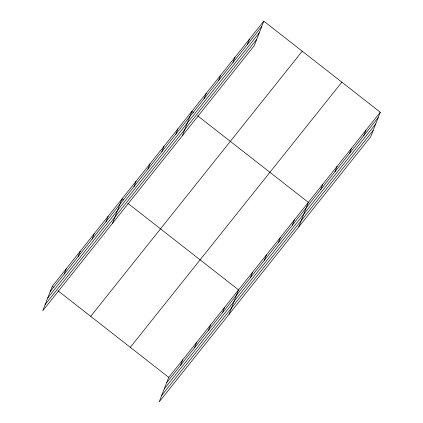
<?xml version="1.0" encoding="UTF-8"?>
<svg xmlns="http://www.w3.org/2000/svg" width="423" height="423" viewBox="0 0 423 423"><rect width="100%" height="100%" fill="white"/><g stroke="black" fill="none" stroke-linecap="round" stroke-linejoin="round"><path stroke-width="0.63" d="M263.804 21.15L52.267 286.302L42.723 310.783L254.26 45.631L263.804 21.15L380.277 112.217L370.733 136.698L159.196 401.85L168.74 377.369L380.277 112.217M64.148 274.136L66.226 268.801M78.112 256.634L80.19 251.304M92.071 239.138L94.149 233.803M106.036 221.636L108.114 216.301M112.529 223.281L122.073 198.799L123.632 200.021M133.959 186.638L136.037 181.303M147.918 169.137L149.996 163.801M161.882 151.635L163.96 146.3M175.841 134.133L177.919 128.804M182.339 135.783L191.883 111.302L193.443 112.518M204.187 98.607L206.265 93.272M218.575 80.576L220.653 75.241M232.957 62.546L235.035 57.211M247.344 44.515L249.422 39.18M180.621 365.202L182.699 359.867M194.58 347.701L196.663 342.371M208.544 330.204L210.622 324.869M222.503 312.703L224.587 307.368M229.002 314.352L238.546 289.871L127.788 203.267M250.427 277.705L252.51 272.37M264.391 260.203L266.469 254.868M278.35 242.702L280.433 237.366M292.314 225.205L294.392 219.87M298.812 226.85L308.356 202.368L197.594 115.77M320.66 189.673L322.738 184.338M335.042 171.643L337.126 166.308M349.43 153.612L351.508 148.277M363.812 135.582L365.895 130.247M50.189 291.637L261.726 26.485M47.725 297.956L259.262 32.804M45.187 304.465L256.724 39.313M90.702 316.356L302.244 51.204M130.305 347.315L341.842 82.162M166.657 382.704L378.199 117.552M164.198 389.023L375.735 123.87M161.66 395.531L373.197 130.379M52.267 286.302L53.827 287.518M57.977 290.77L168.74 377.369"/></g></svg>
